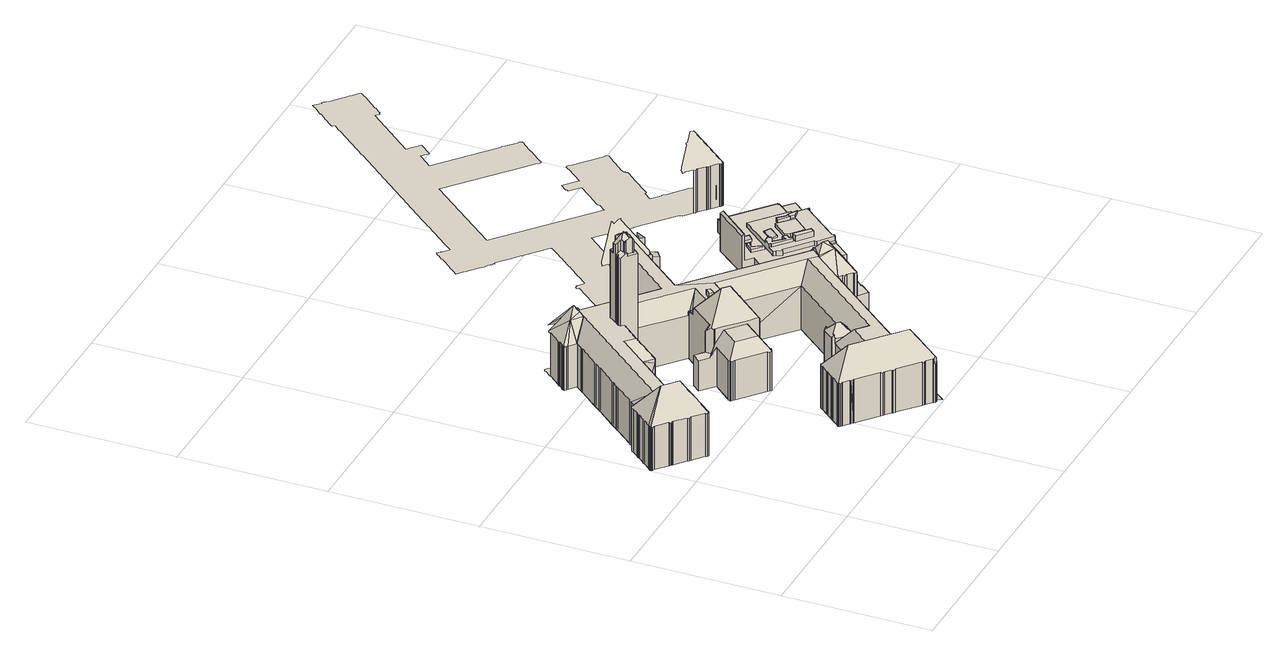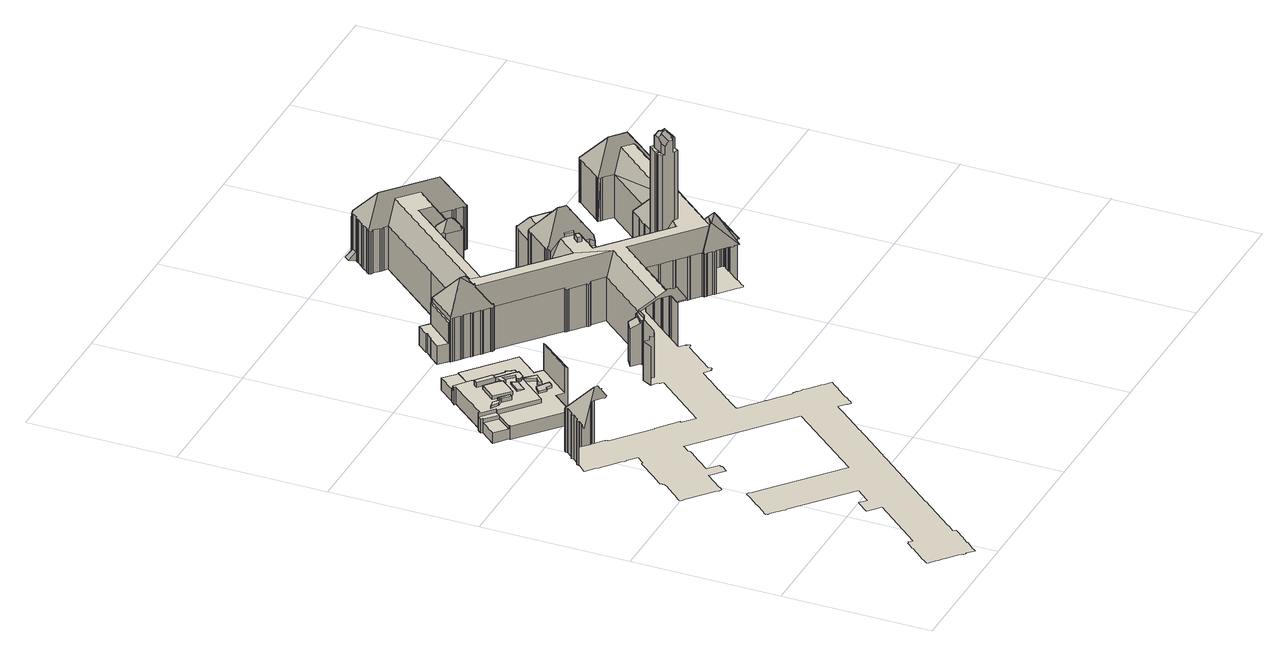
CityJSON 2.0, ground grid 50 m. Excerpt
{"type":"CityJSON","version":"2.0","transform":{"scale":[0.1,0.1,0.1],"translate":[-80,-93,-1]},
"CityObjects":{
"building1":{"type":"Building","geometry":[{"type":"MultiSurface","lod":"2","boundaries":[[[0,1,2,3]],[[2,4,5,3]],[[4,6,7,5]],[[8,1,0,9]],[[7,6,10,11]],[[12,13,8,9]],[[14,15,10,6,4]],[[16,13,12]],[[10,15,17,11]],[[17,15,14,18]],[[19,16,12,20]],[[18,14,21,22]],[[19,20,23,24]],[[14,4,25]],[[26,24,23,27]],[[22,21,28,29]],[[26,27,30,31]],[[31,30,32,33]],[[29,28,34,35]],[[36,37,38,39,40,41,42,25,4,2,1,8,13,16,19,24,26,31,33,43,44,45]],[[43,33,32,46]],[[34,47,48,35]],[[47,49,50,48]],[[43,46,44]],[[45,44,46,51]],[[50,49,52,53]],[[45,51,54,36]],[[47,34,28,21,14,25,55,56,57,58,59,60,61,52,49]],[[62,37,36,54]],[[61,63,53,52]],[[60,64,63,61]],[[65,38,37,62]],[[64,60,59,66]],[[39,38,65]],[[67,40,39,65]],[[66,59,58,68]],[[69,70,40,67]],[[71,72,73,74]],[[75,70,69]],[[40,70,76,77,78,41]],[[79,76,70,75]],[[58,57,80,68]],[[78,77,76,79]],[[81,78,79,82]],[[80,57,56,83]],[[56,84,85,83]],[[86,84,56]],[[86,56,55,87,84]],[[88,81,82,89]],[[87,90,91,85,84]],[[92,90,87]],[[88,89,93,94]],[[94,93,95,96]],[[97,92,71]],[[97,98,90,92]],[[98,97,99,100]],[[99,101,102,100]],[[103,104,105,106,107,108,73,72,71,92,87,55,25,42,109]],[[96,95,110,111]],[[112,113,114,109,42,41,78,81,88,94,96,111,115,116]],[[101,117,118,102]],[[105,119,120,106]],[[115,111,110,121]],[[116,115,121,122]],[[119,105,104,123]],[[123,104,103,124]],[[116,122,125,112]],[[124,103,126]],[[103,109,126]],[[113,112,125]],[[114,113,125,127]],[[126,109,114,127]],[[128,129,118,117]],[[129,128,130,131]],[[131,130,132,133]],[[134,108,107]],[[132,135,136,133]],[[135,137,138,136]],[[106,120,139,140,107]],[[141,142,138,137]],[[143,144,145,146,147,148,149,150,151,141,137,135,132,130,128,117,101,99,97,71,74,152,153,154]],[[134,107,140]],[[155,156,157]],[[158,155,157,159]],[[151,160,142,141]],[[156,161,162,157]],[[161,163,164,162]],[[165,166,161,156]],[[163,167,168,164]],[[169,170,158,159]],[[151,150,171,160]],[[170,169,172,173]],[[174,173,172]],[[168,167,175,176]],[[177,174,172,178]],[[171,150,149,179]],[[176,175,180,181]],[[182,183,184,185]],[[184,183,177,178]],[[182,185,186]],[[187,182,186]],[[179,149,148,188]],[[189,190,187,186]],[[147,191,188,148]],[[181,180,192,193]],[[193,192,194,195]],[[194,196,197,195]],[[198,199,200,196,194,192,180,175,167,163,161,166,201,202,203,204,205,206,207]],[[200,208,197,196]],[[209,210,190,189]],[[139,211,140]],[[208,200,199,212]],[[212,199,198,213]],[[214,211,139]],[[215,140,211]],[[147,146,216,191]],[[198,207,217,213]],[[140,215,218,219,134]],[[220,211,214,221]],[[218,215,211,222]],[[220,223,222,211]],[[223,224,218,222]],[[225,210,209,226]],[[227,225,226,228]],[[229,227,228,230]],[[156,155,158,170,173,174,177,183,182,187,190,210,225,227,229,231,232,233,234,235,236,237,238,239,240,241,242,243,244,245,201,166,165]],[[206,246,217,207]],[[247,231,229,230]],[[224,223,220,221,248,249,250]],[[251,232,231,247]],[[205,252,246,206]],[[204,253,252,205]],[[233,232,251,254]],[[203,255,256,257,253,204]],[[258,234,233,254]],[[255,259,260]],[[260,259,255,203,202]],[[256,255,260,261]],[[235,234,258,262]],[[261,260,263,264]],[[145,265,216,146]],[[264,263,266,267]],[[266,268,267]],[[267,268,269,270]],[[144,271,265,145]],[[272,273,274,275]],[[276,277,278]],[[279,278,277]],[[272,275,280,281]],[[282,283,284]],[[279,280,278]],[[282,285,283]],[[281,280,279]],[[285,286,283]],[[287,277,276,288]],[[286,289,290,291]],[[269,292,293,270]],[[289,286,285]],[[294,295,282,284]],[[296,290,289,297]],[[293,292,298,299]],[[274,273,300,301]],[[291,290,302,303]],[[295,304,297,289,285,282]],[[305,304,295,294]],[[306,287,288,307]],[[308,309,250,249]],[[310,306,307]],[[311,312,303,302]],[[313,314,301,300]],[[298,315,316,299]],[[317,318,312,311]],[[143,319,271,144]],[[316,315,320,321]],[[317,322,323,318]],[[321,320,324,325]],[[326,319,143,154,327,304,305]],[[328,236,235,262]],[[329,309,308,330]],[[324,331,332,325]],[[224,250,309,329,333,334,335,336,337,338,219,218]],[[297,304,339]],[[323,322,340,341]],[[340,342,343,341]],[[304,327,339]],[[342,344,345,343]],[[331,346,347,332]],[[344,348,345]],[[333,329,330,349]],[[350,348,344,342,340,322,317,311,302,290,296,297,339,351,352,353,354]],[[355,356,310,307]],[[272,281,357,358,359,360,361,362,313,300,273]],[[363,364,365,366]],[[277,287,306,310,356,367,368,369,370,371,372,373,357,281,279]],[[237,236,328]],[[154,153,327]],[[362,374,314,313]],[[375,238,237,328]],[[366,365,376,377]],[[239,238,375,378]],[[377,376,379,380]],[[240,239,378]],[[379,381,382,380]],[[334,333,349,383]],[[381,384,385,382]],[[381,379,376,365,364,386,387,388,389,390,391,392,393,394,384]],[[336,395,396,387,386,364,363,338,337]],[[350,397,345,348]],[[153,339,327]],[[387,396,398,388]],[[385,384,394,399]],[[388,400,401,389]],[[402,241,240,378]],[[401,403,390,389]],[[390,403,404,391]],[[394,405,406,407,399]],[[408,409,410,411]],[[412,400,388,398,413]],[[405,394,393,414]],[[392,391,404,415,414,393]],[[416,409,408,417,374,362,361]],[[242,241,402,418]],[[419,243,242,418,420,421,422]],[[400,412,423,424,425,426,415,404,403,401]],[[367,356,355]],[[427,428,422,421]],[[368,367,355,429]],[[346,430,347]],[[431,432,433,406,405,414,415,426]],[[434,428,427,435]],[[436,419,422,428,434,437,438,439,440]],[[434,435,441,437]],[[243,419,436,442,443,444,244]],[[438,437,441,445]],[[446,369,368,429]],[[412,413,447,448,449,450,423]],[[436,440,451,442]],[[335,334,383,452]],[[438,445,453,439]],[[451,440,439,453]],[[406,433,454,455,456,457,407]],[[458,459,460,410,409,416]],[[361,360,458,416]],[[461,339,153]],[[371,370,369,446,462,463]],[[396,395,464,465,466,448,447,413,398]],[[433,432,467,454]],[[423,450,468,424]],[[371,463,372]],[[351,339,469]],[[470,471,463,462]],[[472,444,443,473]],[[449,448,466,474]],[[475,476,477,478,479,480,481,482,483,484,485,486,487,488,346,331,324,320,315,298,292,269,268,266,263,260,202,201,245,489,490]],[[425,491,492,431,426]],[[493,494,471,470]],[[339,461,469]],[[495,496,472,473,497,498]],[[468,499,425,424]],[[491,425,499,500,492]],[[501,502,503,346,488]],[[152,153,461,153]],[[494,493,504,505]],[[467,432,506,507]],[[474,508,509,510,500,499,468,450,449]],[[511,512,505,504]],[[359,513,514,360]],[[360,514,515,516,460,459,458]],[[517,518,519,520,455,454,467,507]],[[521,522,496,495]],[[410,460,516,523,524,525,411]],[[507,506,526,517]],[[431,492,500,527,528,529,530,531,526,506,432]],[[455,520,532,456]],[[503,430,346]],[[509,527,500,510]],[[533,534,521,495,498,535]],[[526,531,518,517]],[[536,358,357,373]],[[461,153,537]],[[469,461,538]],[[539,540,541,542,543,544,508,474,466,465]],[[518,531,530,519]],[[534,545,522,521]],[[545,534,533,546,547,548,549]],[[535,546,533]],[[550,551,552,553,554,555,464,395,336,335,452,556,557,558,559,560]],[[561,549,548]],[[539,465,464,555]],[[562,469,538]],[[528,527,509,508,544,543,563]],[[564,561,548,565]],[[540,539,555,554]],[[538,461,537]],[[566,567,568,569,532,520,519,530,529,528,563,570,571,572]],[[553,541,540,554]],[[573,564,565,574]],[[575,576,573,574]],[[577,578,579,580,581,582,583,537,153,152,74,73,108,134,219,338,363,366,377,380,382,385,399,407,457,456,532,569,568,584,585,586,587,588,589,590],[591,592,593,594]],[[563,543,542,570]],[[595,571,570,542,541,553,552]],[[596,597,598,599]],[[597,600,598]],[[538,537,601]],[[602,603,600,604]],[[604,600,597]],[[605,606,607,596,599,608,609]],[[552,551,610,595]],[[430,503,611,605,609]],[[567,566,612,613,614,568]],[[595,610,572,571]],[[615,607,606]],[[616,617,618,619,620,621,489,245,244,444,472,496,522,545,549,561,564,573,576,622,623,624]],[[568,614,625,585,584]],[[566,572,612]],[[494,505,512,626,627,628,629,630,631,536,373,372,463,471]],[[626,512,511,632]],[[633,622,576,575]],[[625,614,613,612,634]],[[523,516,515,635,636]],[[611,503,502,637,638,639,640]],[[637,502,501,641,642]],[[643,644,635,515,514,513,645,646]],[[623,622,633,647]],[[640,639,648,649,650,615,606,605,611]],[[623,647,651,624]],[[596,607,615,650,652,653,654,655,656,602,604,597]],[[656,657,603,602]],[[658,616,624,651]],[[513,359,358,536,631,659,660,661,643,646,645]],[[662,663,486,485,664,665]],[[617,616,658]],[[485,484,664]],[[666,667,601,537]],[[642,638,637]],[[664,484,483,668]],[[669,648,639,638]],[[483,482,670,668]],[[618,617,658,671]],[[482,481,672,670]],[[673,648,669]],[[674,627,626,632]],[[675,676,677,678,679,680,681,682,562,538,601,667,683,684,685,686,687,688,689,690,691]],[[655,692,657,656]],[[481,480,693,672]],[[627,674,694,628]],[[695,677,676,696]],[[654,697,692,655]],[[698,653,652]],[[675,699,696,676]],[[618,671,700,619]],[[628,694,701,629]],[[691,702,699,675]],[[620,619,700,703]],[[693,480,479,704]],[[629,701,705,630]],[[704,479,478,706]],[[652,650,649,707,708,698]],[[630,705,659,631]],[[709,710,711,586,585,625,634,612,572,610,551,550,712]],[[702,691,690,713]],[[649,648,673,714,707]],[[715,621,620,703]],[[489,716,717,490]],[[716,489,621,715]],[[706,478,477,718]],[[719,661,660,720]],[[490,717,721,475]],[[477,476,722,718]],[[722,476,475,721]],[[723,719,720,724]],[[713,690,689,725]],[[654,653,698,708,726,727,728,729,730,697]],[[731,732,733,734,683,667,666]],[[735,684,683,734]],[[731,736,737,732]],[[738,685,684,735]],[[685,738,686]],[[689,688,739,725]],[[740,723,724,741]],[[686,738,742]],[[688,687,743,739]],[[687,686,743]],[[743,686,742]],[[744,740,741,745]],[[746,747,737,736]],[[748,726,708,707,714]],[[523,636,749,750,751,752,753,754,755,756,757,524]],[[758,712,550,560,759,754,753]],[[760,761,747,746]],[[762,763,764,765,750,749]],[[760,766,767,761]],[[767,766,768,769]],[[770,764,763]],[[771,772,588,587]],[[773,589,774]],[[775,776,769,768]],[[751,750,765,777]],[[740,744,778,779,780,781,782,644,643,661,719,723]],[[764,770,771,587,586,777,765]],[[783,773,774,784]],[[785,641,501,488,487,786]],[[751,777,787,752]],[[778,744,745,788]],[[789,790,791,792,793,794,795,796,797,775,768,766,760,746,736,731,666,537,583,798]],[[773,783,590,589]],[[797,799,776,775]],[[758,800,709,712]],[[752,787,801,802,800,758,753]],[[797,796,803,799]],[[801,787,777]],[[804,805,806,807,808,577,590,784,774,589,588,772,771,770,763,762,749,636,635,644,782,809,810]],[[800,802,811,710,709]],[[795,803,796]],[[784,590,783]],[[811,802,801]],[[710,811,711]],[[591,812,813,592]],[[726,748,714,673,669,638,642,641,785,814,727]],[[795,794,815,803]],[[586,711,811,801,777]],[[592,813,816,593]],[[808,807,578,577]],[[813,812,817,816]],[[817,812,591,594]],[[794,793,815]],[[817,594,593,816]],[[793,792,818,815]],[[792,791,818]],[[819,820,663,662]],[[779,778,788,821]],[[791,790,822,818]],[[807,806,823]],[[824,780,779,821]],[[781,809,782]],[[781,780,824,825]],[[810,809,781,825,826]],[[790,789,822]],[[804,810,826,827]],[[798,828,829,822,789]],[[579,578,807,823,830,831]],[[823,806,805,830]],[[829,828,832]],[[828,833,832]],[[833,834,835,832]],[[836,831,830,805,804,827,837]],[[838,839,835,834]],[[727,814,840,728]],[[841,842,839,838]],[[841,843,844,842]],[[844,843,845,846]],[[663,820,847,848,849,786,487,486]],[[831,836,814]],[[845,850,851,846]],[[582,852,853,854,855,856,857,858,859,850,845,843,841,838,834,833,828,798,583]],[[860,861,862,863]],[[859,864,851,850]],[[858,865,864,859]],[[862,866,867,863]],[[858,857,868,865]],[[867,866,869,870]],[[870,869,871,872]],[[872,871,873,874]],[[579,831,814,785]],[[874,873,875,876]],[[875,877,876]],[[856,878,868,857]],[[814,836,840]],[[876,877,879,880]],[[878,856,855,881]],[[879,882,883,880]],[[881,855,854,884]],[[883,882,885,886]],[[886,885,887,888]],[[889,890,891,892]],[[887,889,892,888]],[[885,882,879,877,875,873,871,869,866,862,861,893,580,894,895,896,897,898,890,889,887]],[[854,853,884]],[[581,580,893,899]],[[900,847,820,819]],[[579,785,786,901,902,894,580]],[[852,903,904,905,884,853]],[[893,861,860,906,907,908,899]],[[909,847,900,910]],[[911,909,910,912]],[[913,911,912,914]],[[786,849,901]],[[848,915,849]],[[915,848,902]],[[901,849,915,902]],[[916,917,913,914]],[[917,916,918,919]],[[920,848,847]],[[921,919,918,922]],[[898,923,924,891,890]],[[909,911,913,917,919,921,925,926,927,928,929,930,931,920,847]],[[848,920,902]],[[925,921,922,932]],[[925,932,933,926]],[[934,935,936,937,938,939,940,941,942,943,944,945,946,903,852,582,581,899,908,947,948,949]],[[950,927,926,933]],[[951,928,927,950]],[[928,951,952,929]],[[930,929,952,953,954,955]],[[931,930,955,956]],[[957,954,953,958]],[[920,959,902]],[[902,959,960]],[[960,894,902]],[[957,958,961,962]],[[963,964,965,966,962,961,967]],[[960,968,894]],[[969,970,971,947,908,907,972]],[[894,968,973,895]],[[920,974,959]],[[974,960,959]],[[970,969,975,976,977]],[[978,970,977,979]],[[973,980,896,895]],[[898,897,981,923]],[[980,981,897,896]],[[923,982,983,924]],[[947,971,984,985,986,948]],[[987,988,983,982]],[[989,976,975,990]],[[988,987,991]],[[988,991,992]],[[992,991,993,994]],[[994,993,995,996]],[[996,995,997,998]],[[999,974,920,931]],[[998,997,1000,1001]],[[1002,979,977,976,989,1003]],[[1004,978,979,1002]],[[1005,1006,1007,985,984,971,970,978,1004,1008]],[[1000,1009,1010,1001]],[[1011,964,963,1012]],[[956,955,954,957,962,966,1013,1014,1015,1016]],[[1017,1018,1010,1009]],[[1017,1019,1020,1018]],[[1003,989,990,1021]],[[1022,986,985,1007]],[[1023,1024,1020,1019]],[[1008,1025,1026,1005]],[[1009,1000,997,995,993,991,987,982,923,981,980,973,968,960,974,999,1027,1028,1029,1030,1031,1032,1033,1034,1035,1036,1037,1038,1023,1019,1017]],[[966,965,1039,1013]],[[1006,1005,1026,1040]],[[1008,1004,1002,1003,1021,1041,1025]],[[1038,1042,1024,1023]],[[1043,1011,1012,1044]],[[1045,1043,1044,1046]],[[1045,1046,1047,1048]],[[1049,1050,1051,1052,1053,1054,1055,1056,1057,1058,1059,1060,1061,1062,1063,1064,1065,1066,1067,1068,1069,1070,1071,1072,1073,1074,1075,1076,1077,1078,1079,1080,1081,1082,1083,1084,1085,1086,1087,1088,1089,1090,1091,1092,1093,1094,1095,1096,1097,1098,1099,1100,1101,1102,1103,1104,1105,1106,1107,1108,1109,1110,1111,1112,1113,1114,1115,1116,1117,1118,1119,1120,1121,1122,1123,1124,1125,1126,1127,1128,1129,1130,1131,1132,1133,1132,1134,1135,1136,1137,1138,1139,1140,1141,1142,1143,1144,1145,1146,1147,1148,1149,1150,1151,1152,1153,1154,1155,1156,1157,1158,1159,1160,1161,1162,1163,1164,1165,1166,1167,1168,1169,1170,1171,1172,1173,1174,1175,1176,1177,1178,1179,1180,1181,1182,1183,1184,1185,1186,1187,1188,1189,1190,1191,1192,1193,1194,1195,1196,1197,1198,1199,1200,1201,1202,1203,1204,1205,1206,1207,1208,1209,1210,1211,1212,1213,1214,1215,1216,1217,1218,1219,1220,1221,1222,1223,1224,1225,1226,1227,1228,1229,1230,1231,1232,1233,1234,1235,1236,1237,1238,1239,1240,1241,1242,1243,1244,1245,1246,1247,1248,1249,1250,1251,1252,1253,1254,1255,1256,1257,1258,1259,1260,1261,1262,1263,1264,1265,1266,1267,1268,1040,1026,1025,1041,1021,990,975,969,972,907,906,860,863,867,870,872,874,876,880,883,886,888,892,891,924,983,988,992,994,996,998,1001,1010,1018,1020,1024,1042,1269,1270,1271,1272,1273,1274,1275,1276,1277,1278,1279,1280,1281,1282,1283,1284,1285,1286,1287,1288,1047,1046,1044,1012,963,967,961,958,953,952,951,950,933,932,922,918,916,914,912,910,900,819,662,665,664,668,670,672,693,704,706,718,722,721,717,716,715,703,700,671,658,651,647,633,575,574,565,548,547,546,535,498,497,473,443,442,451,453,445,441,435,427,421,420,418,402,378,375,328,262,258,254,251,247,230,228,226,209,189,186,185,184,178,172,169,159,157,162,164,168,176,181,193,195,197,208,212,213,217,246,252,253,257,256,261,264,267,270,293,299,316,321,325,332,347,430,609,608,599,598,600,603,657,692,697,730,729,728,840,836,837,827,826,825,824,821,788,745,741,724,720,660,659,705,701,694,674,632,511,504,493,470,462,446,429,355,307,288,276,278,280,275,274,301,314,374,417,408,411,525,524,757,756,755,754,759,560,559,558,557,556,452,383,349,330,308,249,248,221,214,139,120,119,123,124,126,127,125,122,121,110,95,93,89,82,79,75,69,67,65,62,54,51,46,32,30,27,23,20,12,9,0,3,5,7,11,17,18,22,29,35,48,50,53,63,64,66,68,80,83,85,91,90,98,100,102,118,129,131,133,136,138,142,160,171,179,188,191,216,265,271,319,326,305,294,284,283,286,291,303,312,318,323,341,343,345,397,1289,1290,1291,1292,1293,1294,1295,1296,1297,1298,1299,1300,1301,1302,1303,1304,695,696,699,702,713,725,739,743,742,738,735,734,733,732,737,747,761,767,769,776,799,803,815,818,822,829,832,835,839,842,844,846,851,864,865,868,878,881,884,905,904,1305,1306,1307,1308,1309,1310,1311,1312,1313,1314,1315,1316,1317,1318,1319,1320,1321,1322,1323,1324,1325,1326,1327,1328,1329,1330,1331,1332,1333,1334,1335,1336,1337,1338,1339,1340,1341,1342,1343,1344,1345,1346,1347,1348,1349,1350,1351,1352,1353,1354,1355,1356,1357,1358,1359,1360,1361,1362,1363,1364,1365,1366,1367,1368,1369,1370,1371,1372,1373,1374,1375,1376,1377,1378,1379,1380,1381,1382,1383,1384,1385,1386,1387,1388,1389,1390,1391,1392,1393,1394,1395,1396,1397,1398,1399,1400,1401,1402,1403,1404,1405,1406,1407,1408,1409,1410,1411,1412,1413,1414,1415,1416,1417,1418,1419,1420,1421,1422,1423,1424,1425,1426,1427,1428,1429,1430,1431,1432,1433,1434,1435,1436,1437,1438,1439,1440,1441,1442,1443,1444,1445,1446,1447,1448,1449,1450,1451,1452,1453,1454,1455,1456,1457,1458,1459,1460]],[[931,956,1016,1280,1279,1027,999]],[[1037,1269,1042,1038]],[[1036,1270,1269,1037]],[[1035,1271,1270,1036]],[[1461,1462,1463,1039,965,964,1011,1043,1045,1048,1464,1465]],[[1466,1022,1007,1006,1040,1268,1267]],[[1048,1047,1288,1464]],[[1035,1034,1272,1271]],[[1272,1034,1033,1273]],[[1464,1288,1287,1465]],[[1286,1461,1465,1287]],[[1033,1032,1274,1273]],[[1462,1461,1286,1285]],[[1032,1031,1275,1274]],[[1030,1276,1275,1031]],[[1029,1277,1276,1030]],[[1277,1029,1028,1278]],[[1014,1282,1281,1015]],[[1027,1279,1278,1028]],[[1016,1015,1281,1280]],[[1284,1463,1462,1285]],[[1014,1013,1039,1463,1284,1283,1282]],[[1467,1265,1264,1263,1468,1469,1470,1471]],[[1262,1472,1468,1263]],[[1473,1243,1242,1474]],[[1474,1242,1241,1475]],[[1475,1241,1240,1476]],[[1476,1240,1239,1477]],[[1478,1477,1239,1238]],[[1479,1480,1481,1482,1483,1484,1485,1486,1487,1488,1489,1490,1491,1492,1493,1494,1495,1473,1474,1475,1476,1477,1478,1496,1497,1498,1499,1500,1501]],[[1478,1238,1237,1496]],[[1496,1237,1236,1497]],[[1497,1236,1235,1498]],[[1498,1235,1499]],[[1499,1235,1234,1500]],[[1501,1500,1234,1233]],[[1501,1233,1232,1479]],[[1231,1480,1479,1232]],[[1480,1231,1230,1481]],[[1481,1502,1482]],[[1503,1502,1481,1230,1229]],[[1503,1229,1228,1504]],[[1227,1505,1504,1228]],[[1226,1506,1505,1227]],[[1225,1507,1506,1226]],[[1508,1507,1225]],[[1509,1508,1225,1224]],[[1509,1224,1223,1510]],[[1222,1511,1510,1223]],[[1512,1513,1514,1515,1516,1517,1518,1519,1520,1483,1482,1502,1503,1504,1505,1506,1507,1508,1509,1510,1511,1521]],[[1511,1222,1521]],[[1521,1222,1221,1512]],[[1220,1513,1512,1221]]]}]},
"building2":{"type":"Building","geometry":[{"type":"MultiSurface","lod":"2","boundaries":[[[1522,1523,1524,1525]],[[1526,1527,1528,1529]],[[1530,1531,1532,1533]],[[1534,1535,1525,1524]],[[1536,1537,1538,1539]],[[1540,1541,1542,1543]],[[1544,1545,1546,1547,1548,1530,1533]],[[1549,1550,1551,1552]],[[1553,1554,1555,1556]],[[1557,1558,1559,1560]],[[1525,1535,1561,1562,1522]],[[1563,1564,1565,1566,1567,1568,1569,1570,1571,1572,1573,1551,1550,1574,1575,1576,1577,1578,1579,1529,1528,1580,1537,1536,1581,1582,1583,1584,1547,1546,1585,1586,1587],[1588,1589,1590,1591,1592,1593,1594,1595,1596,1597],[1598,1599,1600,1601],[1602,1557,1560,1603],[1604,1605,1534,1524,1523]],[[1564,1606,1607,1565]],[[1608,1609,1610,1611]],[[1612,1613,1568,1567]],[[1614,1601,1600,1615]],[[1616,1617,1618,1619]],[[1620,1621,1622,1607,1606,1623,1624]],[[1625,1576,1575,1626]],[[1627,1628,1629,1630]],[[1631,1632,1633,1634]],[[1620,1624,1635,1636]],[[1637,1638,1639,1640,1592,1591,1590]],[[1641,1642,1643,1644]],[[1645,1646,1647,1554,1553,1541,1540]],[[1585,1546,1545,1648]],[[1649,1599,1598,1650]],[[1651,1652,1627,1630]],[[1615,1649,1650,1614]],[[1599,1649,1615,1600]],[[1614,1650,1598,1601]],[[1581,1536,1539,1653]],[[1602,1654,1558,1557]],[[1609,1655,1656,1532,1531,1657,1610]],[[1658,1552,1551,1573]],[[1659,1572,1571,1660]],[[1661,1662,1663,1664,1640,1639]],[[1665,1666,1667,1668]],[[1669,1579,1578,1670]],[[1616,1633,1632,1628,1627,1652,1617]],[[1671,1672,1673,1674]],[[1582,1675,1676,1583]],[[1632,1631,1629,1628]],[[1562,1604,1523,1522]],[[1583,1676,1677,1584]],[[1589,1678,1637,1590]],[[1679,1680,1672,1671,1681,1682,1683]],[[1684,1607,1622,1542]],[[1561,1605,1604,1562]],[[1685,1686,1687,1688]],[[1689,1678,1589,1588]],[[1690,1580,1528,1527,1612,1567,1566,1691,1692,1693]],[[1686,1556,1555,1687]],[[1661,1639,1638,1694,1695,1597,1596]],[[1696,1697,1665,1668]],[[1617,1652,1651,1618]],[[1577,1698,1670,1578]],[[1565,1607,1684,1691,1566]],[[1654,1699,1559,1558]],[[1564,1563,1623,1606]],[[1700,1701,1642,1641]],[[1526,1529,1579,1669]],[[1702,1703,1680,1679]],[[1680,1703,1673,1672]],[[1697,1696,1644,1643]],[[1704,1705,1701,1700]],[[1666,1665,1697,1643,1642,1701,1705]],[[1543,1542,1622,1621,1706]],[[1667,1666,1705,1704]],[[1621,1620,1636,1707,1646,1645,1706]],[[1691,1684,1542,1541,1553,1556,1686,1685,1702,1679,1683,1708,1709,1710,1711,1712,1657,1531,1530,1548,1677,1676,1675,1653,1539,1538,1690,1693,1692],[1644,1696,1668,1667,1704,1700,1641],[1631,1634,1619,1618,1651,1630,1629]],[[1587,1586,1713,1714]],[[1623,1563,1587,1714,1715,1635,1624]],[[1605,1561,1535,1534]],[[1625,1626,1716,1549,1552,1658,1659,1660,1717,1718,1613,1612,1527,1526,1669,1670,1698]],[[1554,1647,1646,1707,1636,1635,1715,1714,1713,1648,1545,1544,1533,1532,1656,1655,1719,1720,1721,1722,1682,1681,1671,1674,1723,1688,1687,1555]],[[1625,1698,1577,1576]],[[1716,1626,1575,1574]],[[1550,1549,1716,1574]],[[1658,1573,1572,1659]],[[1559,1699,1603,1560]],[[1654,1602,1603,1699]],[[1537,1580,1690,1538]],[[1675,1582,1581,1653]],[[1570,1717,1660,1571]],[[1718,1717,1570,1569]],[[1718,1569,1568,1613]],[[1633,1616,1619,1634]],[[1708,1683,1682,1722]],[[1708,1722,1721,1709]],[[1586,1585,1648,1713]],[[1663,1662,1595,1594]],[[1595,1662,1661,1596]],[[1597,1695,1689,1588]],[[1664,1663,1594,1593]],[[1664,1593,1592,1640]],[[1694,1638,1637,1678,1689,1695]],[[1548,1547,1584,1677]],[[1609,1608,1711,1710,1720,1719,1655]],[[1657,1712,1611,1610]],[[1720,1710,1709,1721]],[[1712,1711,1608,1611]],[[1685,1688,1723,1674,1673,1703,1702]],[[1706,1645,1540,1543]]]}]}
},
"vertices":[
[6,652,10],[6,652,163],[7,652,164],[7,652,10],[6,653,164],[6,653,10],[6,654,164],[6,654,10],[10,647,161],[10,647,10],[9,659,162],[9,659,10],[15,645,10],[15,645,163],[14,662,164],[13,662,164],[15,645,164],[13,662,10],[14,662,10],[53,613,164],[53,613,10],[32,684,164],[32,684,10],[53,612,10],[53,612,163],[99,661,257],[56,608,161],[56,608,10],[34,689,162],[34,689,10],[61,605,10],[61,605,163],[62,605,10],[62,605,164],[39,692,164],[39,692,10],[108,565,163],[108,566,164],[146,533,164],[146,533,163],[149,529,161],[155,528,166],[148,619,257],[100,573,164],[100,573,163],[103,568,161],[100,573,10],[58,714,164],[58,714,10],[57,714,164],[57,714,10],[103,568,10],[60,719,162],[60,719,10],[108,565,10],[91,752,166],[91,752,165],[90,753,164],[86,750,162],[83,744,164],[65,722,164],[64,723,164],[108,566,10],[64,723,10],[65,722,10],[146,533,10],[83,744,10],[149,529,10],[86,750,10],[154,526,10],[154,526,163],[104,690,220],[106,686,223],[107,683,225],[106,686,225],[155,526,10],[155,526,164],[156,527,166],[156,527,165],[156,527,10],[90,753,10],[157,526,162],[157,526,10],[91,752,10],[91,753,165],[91,753,10],[92,753,166],[92,753,164],[161,529,161],[161,529,10],[100,746,10],[92,753,10],[100,746,164],[163,533,10],[163,533,162],[163,534,10],[163,534,163],[117,766,164],[117,766,10],[119,771,163],[119,771,10],[124,774,164],[124,774,10],[237,632,162],[232,635,164],[232,634,164],[201,661,164],[201,661,163],[139,656,225],[241,627,164],[234,617,10],[234,617,164],[241,625,163],[241,625,164],[241,626,164],[234,616,163],[238,620,161],[177,836,164],[177,836,10],[232,634,10],[201,661,10],[234,616,10],[238,620,10],[232,635,10],[237,632,10],[241,625,10],[241,627,10],[241,626,10],[179,840,163],[179,840,10],[183,844,164],[183,844,10],[196,859,165],[196,859,10],[336,887,225],[199,864,163],[199,864,10],[203,867,165],[203,867,10],[341,825,10],[341,825,164],[256,929,165],[256,929,10],[359,1050,165],[342,1030,165],[338,1026,163],[335,1022,165],[282,960,164],[278,957,163],[276,952,165],[263,937,165],[258,933,163],[420,1055,225],[420,1056,225],[359,1051,164],[467,231,163],[467,231,164],[467,231,10],[468,228,162],[468,228,10],[258,933,10],[468,232,165],[468,232,10],[467,233,162],[467,233,10],[468,232,166],[469,232,166],[469,238,161],[469,238,10],[473,224,10],[473,224,162],[263,937,10],[475,223,10],[475,223,163],[475,223,164],[474,241,163],[474,241,10],[495,207,164],[495,207,10],[276,952,10],[490,260,163],[490,260,10],[496,205,163],[495,206,163],[495,206,10],[496,205,10],[503,199,10],[503,199,163],[278,957,10],[504,199,10],[504,199,164],[282,960,10],[493,265,161],[493,265,10],[497,269,163],[497,269,10],[497,268,163],[497,268,10],[517,294,161],[514,289,163],[514,288,163],[553,238,250],[546,323,166],[544,324,163],[540,321,161],[537,316,163],[538,316,163],[521,297,163],[514,288,10],[574,140,10],[574,140,164],[371,799,150],[514,289,10],[517,294,10],[371,799,10],[371,799,164],[335,1022,10],[521,297,10],[372,800,166],[368,859,225],[373,798,150],[373,798,10],[372,800,150],[374,799,150],[374,799,164],[573,139,163],[573,139,10],[577,135,161],[577,135,10],[582,132,163],[582,132,10],[582,133,164],[602,116,164],[605,111,161],[610,108,163],[611,108,164],[680,49,164],[680,49,163],[683,44,161],[689,42,163],[689,42,164],[709,25,164],[708,25,163],[709,24,163],[718,22,169],[711,103,250],[538,316,10],[582,133,10],[374,799,10],[403,834,10],[403,834,164],[602,116,10],[537,316,10],[540,321,10],[605,111,10],[545,325,165],[545,325,10],[544,324,10],[610,108,10],[544,324,166],[545,324,165],[545,324,10],[611,108,10],[546,325,164],[546,325,10],[338,1026,10],[547,325,164],[547,325,10],[547,325,163],[552,322,161],[552,322,10],[342,1030,10],[470,593,151],[471,594,150],[471,594,10],[470,593,10],[471,591,10],[471,591,150],[471,592,10],[471,592,151],[472,593,10],[472,593,152],[325,1078,163],[326,1079,10],[325,1078,10],[326,1079,163],[326,1080,10],[475,586,148],[475,586,10],[326,1080,165],[325,1081,164],[325,1081,10],[556,318,163],[556,318,10],[329,1074,10],[329,1074,161],[326,1080,166],[327,1080,166],[555,317,163],[555,317,10],[474,600,148],[474,600,10],[328,1086,162],[328,1086,10],[334,1071,163],[334,1071,10],[481,583,150],[481,583,10],[404,833,10],[404,833,163],[481,583,151],[332,1089,164],[332,1089,10],[479,604,150],[479,604,10],[575,300,163],[575,300,10],[333,1089,165],[333,1089,10],[359,1050,10],[576,301,163],[576,301,10],[344,1102,165],[344,1102,10],[581,298,161],[581,298,10],[359,1051,10],[359,1051,163],[680,49,10],[428,861,163],[428,861,10],[584,293,163],[584,293,10],[427,862,164],[455,895,165],[459,892,158],[459,893,158],[431,916,211],[423,923,225],[384,1085,223],[343,1102,164],[343,1102,10],[346,1107,162],[346,1107,10],[351,1111,164],[351,1111,10],[615,266,163],[616,266,10],[351,1111,165],[427,862,10],[384,1149,165],[391,1158,165],[391,1158,164],[386,1155,162],[384,1150,164],[566,511,10],[566,511,151],[514,596,194],[564,655,194],[541,674,152],[537,675,147],[514,677,120],[530,663,150],[414,930,225],[414,930,466],[414,937,467],[414,937,225],[566,511,150],[570,505,148],[576,502,150],[576,502,151],[579,505,157],[577,508,157],[574,545,194],[530,663,10],[683,44,10],[417,941,469],[417,941,225],[689,42,10],[421,941,473],[421,941,225],[421,946,473],[421,946,225],[455,895,10],[421,947,473],[421,947,225],[423,923,473],[431,916,479],[431,924,480],[431,926,480],[433,927,481],[431,927,480],[432,935,481],[432,940,482],[427,944,477],[459,893,467],[431,916,467],[384,1149,10],[431,924,467],[427,944,225],[431,924,514],[431,926,515],[709,25,10],[433,927,516],[431,927,516],[427,944,510],[426,952,503],[426,952,225],[484,703,10],[484,703,118],[507,730,118],[507,730,10],[437,924,517],[437,924,467],[432,940,517],[432,935,520],[514,677,118],[514,677,10],[708,25,10],[709,24,147],[709,24,10],[712,20,10],[712,20,146],[450,917,521],[455,932,531],[453,939,533],[449,939,532],[717,17,10],[717,17,147],[570,505,10],[673,333,10],[449,940,531],[451,947,527],[435,964,502],[717,18,148],[717,18,10],[718,22,151],[718,17,148],[719,17,148],[721,19,150],[719,20,150],[718,17,10],[718,22,10],[724,21,10],[724,21,162],[719,17,10],[576,502,10],[450,917,467],[459,912,467],[459,912,516],[450,917,525],[719,20,10],[459,892,10],[721,19,10],[435,964,466],[448,980,467],[448,980,225],[435,964,225],[537,675,118],[537,682,118],[538,704,118],[419,1068,238],[579,505,10],[579,505,152],[483,920,468],[475,929,468],[460,907,467],[451,947,467],[455,932,533],[418,1087,257],[581,504,10],[581,504,149],[726,26,163],[726,26,10],[460,907,511],[798,111,163],[797,111,163],[797,112,162],[794,116,160],[789,119,162],[788,118,163],[769,135,163],[769,136,162],[766,141,160],[760,143,162],[760,143,163],[748,152,163],[686,147,225],[620,204,225],[796,110,165],[797,110,165],[449,940,532],[453,939,531],[584,506,10],[584,506,148],[726,25,38],[726,25,163],[726,25,10],[736,6,10],[453,939,538],[464,936,530],[680,274,225],[675,330,169],[673,333,164],[587,512,10],[587,512,150],[454,966,516],[454,966,467],[475,929,517],[471,933,523],[468,934,526],[587,513,10],[587,513,150],[541,674,206],[537,675,203],[537,682,211],[538,704,191],[457,963,467],[461,968,468],[464,971,468],[459,975,467],[741,45,40],[741,45,165],[549,694,212],[549,694,10],[538,704,10],[457,963,517],[468,934,529],[475,962,512],[464,970,510],[464,971,510],[461,968,513],[459,975,225],[740,43,39],[741,44,39],[750,23,10],[624,604,194],[446,1086,225],[442,1089,233],[475,929,176],[477,932,176],[477,932,467],[483,941,467],[483,941,502],[477,932,514],[741,44,164],[740,43,10],[741,44,10],[742,45,10],[742,45,164],[495,935,164],[493,932,159],[493,932,467],[489,928,467],[489,928,159],[483,920,159],[459,893,10],[483,920,10],[489,928,10],[493,932,10],[495,935,10],[742,45,163],[420,1173,165],[485,954,496],[747,48,162],[747,48,10],[485,954,187],[475,962,206],[464,970,225],[464,971,225],[485,954,467],[491,949,467],[491,949,176],[750,53,163],[750,53,10],[749,54,10],[749,54,164],[690,703,225],[698,701,225],[756,770,225],[696,874,225],[897,1110,225],[864,1139,225],[662,903,225],[488,992,225],[491,995,225],[707,812,225],[648,743,225],[652,736,225],[660,729,225],[683,709,225],[679,738,225],[670,749,225],[685,766,225],[695,757,225],[493,933,467],[666,340,186],[667,342,185],[667,342,10],[666,340,10],[669,342,10],[446,1086,233],[667,343,184],[667,343,10],[669,342,187],[674,334,183],[672,336,183],[672,336,194],[672,336,10],[674,334,10],[493,933,160],[673,333,181],[489,978,205],[489,981,207],[488,992,218],[677,342,194],[774,82,163],[774,82,164],[790,101,164],[790,100,163],[795,104,162],[797,109,163],[766,73,164],[767,73,163],[771,77,162],[488,992,219],[641,576,150],[641,575,150],[646,579,147],[648,581,148],[653,577,137],[655,578,137],[641,576,10],[766,73,10],[489,981,208],[626,688,300],[619,776,212],[716,296,169],[716,296,170],[716,296,179],[675,330,181],[719,240,225],[715,295,170],[655,578,206],[647,670,300],[564,655,206],[624,604,206],[767,73,10],[719,300,187],[715,335,217],[705,344,217],[771,77,10],[702,372,193],[708,378,193],[704,382,187],[702,379,187],[700,381,184],[700,381,10],[774,82,10],[655,578,10],[656,577,10],[656,577,203],[748,153,10],[748,153,164],[760,143,10],[748,152,10],[509,1091,163],[509,1091,171],[766,141,10],[719,300,170],[769,136,10],[790,101,10],[769,135,10],[724,296,179],[641,575,10],[486,1119,162],[481,1122,164],[480,1121,165],[441,1154,165],[442,1155,164],[438,1159,163],[433,1162,164],[433,1161,165],[508,1091,171],[510,1094,166],[509,1095,166],[511,1095,164],[510,1096,164],[511,1096,163],[507,1101,162],[502,1103,164],[489,1114,164],[702,379,10],[788,118,10],[646,579,10],[480,1121,10],[481,1122,10],[704,382,10],[708,378,183],[486,1119,10],[790,100,10],[648,581,10],[489,1114,10],[795,104,10],[789,119,10],[653,577,10],[794,116,10],[750,337,187],[749,343,183],[649,808,167],[653,804,167],[653,808,172],[645,807,163],[502,1103,10],[752,329,179],[797,109,10],[796,110,10],[797,110,10],[797,112,10],[657,578,203],[657,578,10],[798,111,10],[797,111,10],[658,577,201],[658,577,10],[507,1101,10],[749,343,163],[750,343,164],[750,343,10],[749,343,10],[708,378,10],[512,1088,163],[512,1088,10],[509,1091,10],[508,1091,10],[510,1094,10],[511,1087,164],[511,1087,10],[509,1095,10],[511,1096,10],[670,591,201],[670,591,10],[511,1095,10],[510,1096,10],[669,592,203],[669,592,10],[542,1061,164],[542,1061,10],[750,337,169],[626,784,197],[626,784,182],[641,801,182],[641,801,176],[646,807,176],[646,807,10],[641,801,10],[626,784,10],[619,776,10],[645,807,176],[645,807,10],[543,1062,163],[543,1062,10],[632,773,203],[634,769,205],[634,769,187],[632,773,181],[549,1057,163],[549,1057,10],[548,1056,164],[548,1056,10],[644,760,206],[645,748,218],[648,743,221],[660,729,236],[654,724,236],[579,1030,164],[579,1030,10],[652,796,181],[729,662,203],[730,662,202],[740,674,202],[738,676,205],[734,678,212],[683,709,236],[678,703,236],[996,566,225],[1021,541,225],[652,796,176],[729,662,10],[654,967,163],[654,967,164],[623,993,164],[623,993,163],[617,998,163],[617,998,164],[586,1025,164],[586,1025,163],[580,1030,163],[657,965,163],[580,1030,10],[649,808,176],[653,802,176],[653,804,176],[586,1025,10],[738,683,204],[741,686,198],[740,687,198],[702,699,219],[698,701,221],[738,676,212],[742,679,204],[653,804,175],[679,738,242],[670,749,242],[935,561,164],[617,998,10],[685,766,242],[695,757,242],[623,993,10],[938,377,10],[938,377,164],[730,662,10],[654,967,10],[740,687,167],[740,674,10],[738,676,10],[742,679,10],[738,683,10],[657,965,164],[657,965,10],[741,686,164],[761,709,164],[658,966,10],[658,966,164],[659,966,165],[659,966,10],[761,709,10],[741,686,10],[690,1002,165],[690,1002,10],[935,561,10],[689,1002,164],[689,1002,10],[696,1011,164],[696,1011,10],[697,1010,165],[697,1010,10],[1028,481,164],[1023,539,221],[1023,541,223],[728,1047,165],[728,1047,10],[803,1134,165],[773,1100,165],[773,1100,164],[766,1092,164],[766,1091,165],[735,1055,165],[735,1056,164],[727,1047,164],[756,878,10],[756,878,166],[797,844,165],[797,844,10],[727,1047,10],[735,1056,10],[799,846,161],[799,846,10],[735,1055,10],[801,844,161],[801,844,10],[802,845,160],[802,845,10],[807,842,158],[807,842,10],[810,837,160],[810,837,10],[810,837,161],[766,1091,10],[855,799,160],[855,799,10],[766,1092,10],[860,796,158],[860,796,10],[773,1100,10],[864,792,160],[864,792,10],[863,791,160],[863,791,10],[866,789,160],[864,787,165],[864,787,10],[866,789,10],[756,879,165],[1051,571,225],[1055,575,218],[1050,627,165],[1046,631,165],[1046,632,165],[902,1050,165],[1028,481,10],[1023,541,225],[1025,541,225],[804,1136,168],[804,1136,10],[803,1134,10],[902,1050,10],[905,1053,10],[905,1053,171],[1042,470,164],[1042,470,10],[1041,469,163],[1041,469,10],[1045,464,161],[1045,464,10],[1023,539,225],[1051,461,10],[1051,461,163],[1051,462,10],[1051,462,164],[1072,509,234],[1068,447,163],[1068,447,10],[1046,632,173],[1046,632,10],[1068,446,163],[1071,442,161],[1076,439,163],[1077,439,163],[1078,439,163],[1078,439,164],[1078,442,167],[1068,446,10],[1071,442,10],[908,1146,275],[900,1153,274],[899,1152,272],[891,1155,268],[885,1158,266],[885,1165,273],[882,1166,273],[882,1166,272],[793,1159,182],[792,1158,180],[788,1154,172],[806,1139,173],[804,1137,168],[909,1050,171],[914,1055,181],[907,1145,272],[1076,439,10],[1077,439,10],[1078,439,10],[1078,440,10],[1078,440,150],[1078,439,150],[1078,442,150],[1079,439,150],[1079,439,10],[1057,543,257],[1055,567,233],[1081,441,10],[1081,441,150],[1112,414,10],[1112,414,77],[1083,439,76],[1083,439,150],[1083,439,10],[1051,571,233],[915,1045,10],[915,1045,167],[909,1050,170],[909,1050,10],[1055,575,225],[1070,532,257],[918,1048,10],[918,1048,157],[915,1045,157],[917,1051,168],[917,1051,158],[1050,627,174],[1046,631,174],[1049,635,167],[1049,635,10],[914,1055,170],[937,1082,170],[937,1082,181],[1050,635,167],[1050,635,10],[939,1031,149],[939,1031,10],[1050,636,165],[1050,636,10],[1051,635,165],[1051,635,10],[1056,633,163],[1056,633,10],[1060,628,165],[1060,628,10],[1162,540,167],[1059,628,165],[1059,628,10],[945,1072,155],[970,1051,145],[945,1072,165],[946,1082,167],[945,1083,168],[946,1084,168],[941,1076,167],[1077,613,165],[1077,613,10],[1141,448,77],[1141,448,10],[1165,533,150],[1161,536,150],[1163,539,150],[1162,540,150],[1082,611,163],[1082,611,10],[1086,606,165],[1086,606,10],[970,1051,10],[946,1084,173],[1085,606,165],[1085,606,10],[941,1076,10],[946,1082,10],[1163,541,165],[1159,545,163],[1154,548,165],[1154,547,165],[1152,549,165],[1137,562,165],[1134,567,163],[1129,569,165],[1111,584,165],[1112,584,165],[1108,589,163],[1103,591,165],[1165,533,76],[945,1083,10],[945,1072,10],[1103,591,10],[1141,449,77],[1141,449,10],[1143,451,77],[1143,451,10],[1141,453,10],[1141,453,77],[1551,2416,10],[1553,2414,10],[1557,2411,10],[1554,2409,10],[1555,2409,10],[1560,2406,10],[1562,2403,10],[1563,2402,10],[1563,2401,10],[1583,2384,10],[1583,2385,10],[1588,2382,10],[1592,2377,10],[1591,2377,10],[1601,2369,10],[1604,2366,10],[1611,2360,10],[1612,2360,10],[1617,2358,10],[1620,2353,10],[1621,2351,10],[1640,2336,10],[1645,2333,10],[1648,2330,10],[1649,2329,10],[1648,2328,10],[1649,2328,10],[1647,2326,10],[1645,2322,10],[1641,2318,10],[1631,2306,10],[1629,2301,10],[1624,2297,10],[1623,2298,10],[1589,2257,10],[1586,2252,10],[1582,2248,10],[1581,2248,10],[1571,2237,10],[1571,2236,10],[1569,2231,10],[1567,2229,10],[1563,2231,10],[1560,2228,10],[1557,2230,10],[1553,2235,10],[1548,2240,10],[1407,2076,10],[1406,2075,10],[1420,2063,10],[1420,2064,10],[1446,2042,10],[1445,2041,10],[1446,2040,10],[1442,2035,10],[1416,2005,10],[1411,2000,10],[1411,2001,10],[1410,2000,10],[1388,2019,10],[1385,2015,10],[1348,1972,10],[1532,1816,10],[1533,1816,10],[1538,1814,10],[1541,1809,10],[1578,1777,10],[1578,1778,10],[1583,1775,10],[1584,1774,10],[1583,1772,10],[1587,1768,10],[1584,1764,10],[1584,1763,10],[1580,1759,10],[1579,1760,10],[1547,1723,10],[1548,1723,10],[1545,1718,10],[1541,1714,10],[1540,1715,10],[1509,1678,10],[1507,1673,10],[1502,1669,10],[1502,1670,10],[1501,1673,10],[1499,1670,10],[1495,1672,10],[1491,1676,10],[1492,1677,10],[1458,1705,10],[1238,1893,10],[1023,1640,10],[1327,1382,10],[1330,1386,10],[1347,1405,10],[1349,1407,10],[1345,1412,10],[1347,1414,10],[1347,1415,10],[1350,1419,10],[1358,1429,10],[1359,1428,10],[1419,1498,10],[1415,1501,10],[1384,1528,10],[1389,1534,10],[1386,1537,10],[1404,1558,10],[1444,1524,10],[1451,1518,10],[1502,1577,10],[1501,1578,10],[1504,1584,10],[1509,1588,10],[1510,1588,10],[1511,1588,10],[1512,1588,10],[1518,1585,10],[1522,1579,10],[1606,1507,10],[1607,1507,10],[1613,1504,10],[1617,1498,10],[1618,1498,10],[1617,1497,10],[1617,1496,10],[1614,1490,10],[1609,1486,10],[1608,1487,10],[1591,1466,10],[1554,1424,10],[1554,1423,10],[1551,1417,10],[1549,1415,10],[1553,1413,10],[1553,1412,10],[1550,1406,10],[1553,1404,10],[1543,1392,10],[1542,1393,10],[1482,1322,10],[1483,1322,10],[1473,1310,10],[1471,1308,10],[1470,1309,10],[1468,1306,10],[1464,1310,10],[1441,1283,10],[1472,1256,10],[1472,1257,10],[1478,1254,10],[1481,1249,10],[1505,1228,10],[1505,1229,10],[1510,1226,10],[1514,1221,10],[1513,1221,10],[1538,1200,10],[1538,1201,10],[1543,1198,10],[1546,1193,10],[1570,1172,10],[1571,1173,10],[1576,1170,10],[1579,1165,10],[1580,1164,10],[1579,1163,10],[1577,1160,10],[1570,1156,10],[1553,1136,10],[1554,1136,10],[1552,1128,10],[1544,1126,10],[1528,1107,10],[1526,1099,10],[1519,1096,10],[1501,1075,10],[1501,1074,10],[1500,1069,10],[1496,1064,10],[1493,1066,10],[1492,1065,10],[1488,1067,10],[1485,1071,10],[1486,1071,10],[1461,1092,10],[1456,1095,10],[1452,1099,10],[1452,1100,10],[1428,1121,10],[1428,1120,10],[1423,1123,10],[1419,1127,10],[1420,1128,10],[1396,1148,10],[1391,1151,10],[1392,1156,10],[1388,1159,10],[1390,1161,10],[1271,1263,10],[1267,1261,10],[1266,1262,10],[1261,1265,10],[1200,1316,10],[1204,1320,10],[1163,1355,10],[1014,1181,10],[1014,1180,10],[1023,1173,10],[1024,1172,10],[1021,1169,10],[1032,1159,10],[1043,1151,10],[1027,1118,10],[1009,1132,10],[998,1142,10],[992,1135,10],[991,1137,10],[946,1084,10],[1108,589,10],[1112,584,10],[1111,584,10],[1129,569,10],[1134,567,10],[1137,562,10],[1152,549,10],[1154,547,10],[1154,548,10],[1159,545,10],[1163,541,10],[1162,540,10],[1163,539,10],[1161,536,10],[1165,533,10],[1193,509,10],[1164,475,10],[1163,476,10],[1161,473,10],[1160,474,10],[384,1150,10],[386,1155,10],[391,1158,10],[402,1171,10],[405,1177,10],[409,1180,10],[410,1180,10],[411,1180,10],[412,1180,10],[417,1177,10],[420,1173,10],[433,1161,10],[433,1162,10],[438,1159,10],[442,1155,10],[441,1154,10],[804,1137,10],[806,1139,10],[788,1154,10],[792,1158,10],[790,1159,10],[785,1158,10],[788,1161,10],[784,1164,10],[783,1167,10],[787,1171,10],[793,1170,10],[797,1171,10],[881,1270,10],[881,1273,10],[882,1274,10],[879,1279,10],[883,1284,10],[889,1282,10],[891,1286,10],[897,1281,10],[914,1266,10],[916,1268,10],[918,1270,10],[947,1304,10],[947,1305,10],[954,1313,10],[955,1313,10],[985,1349,10],[985,1350,10],[992,1358,10],[993,1358,10],[1024,1394,10],[1023,1394,10],[1030,1403,10],[1031,1403,10],[1061,1439,10],[1062,1441,10],[1060,1443,10],[1060,1444,10],[1029,1470,10],[1028,1470,10],[1022,1475,10],[1023,1475,10],[992,1501,10],[991,1501,10],[985,1506,10],[986,1506,10],[954,1533,10],[954,1532,10],[948,1537,10],[948,1538,10],[917,1564,10],[914,1566,10],[913,1567,10],[910,1563,10],[910,1565,10],[910,1569,10],[903,1567,10],[900,1571,10],[901,1571,10],[888,1582,10],[887,1582,10],[882,1584,10],[879,1589,10],[840,1622,10],[835,1624,10],[831,1629,10],[832,1629,10],[819,1640,10],[818,1640,10],[813,1643,10],[810,1648,10],[809,1648,10],[810,1649,10],[809,1649,10],[812,1654,10],[817,1658,10],[828,1671,10],[830,1676,10],[835,1680,10],[835,1679,10],[868,1718,10],[871,1723,10],[875,1727,10],[876,1727,10],[887,1740,10],[886,1740,10],[889,1745,10],[890,1746,10],[894,1748,10],[895,1749,10],[896,1748,10],[896,1749,10],[901,1746,10],[905,1741,10],[904,1741,10],[929,1720,10],[930,1720,10],[947,1740,10],[949,1745,10],[953,1748,10],[1026,1833,10],[1028,1838,10],[1032,1841,10],[1046,1856,10],[1048,1861,10],[1052,1864,10],[1125,1949,10],[1127,1954,10],[1132,1957,10],[1145,1972,10],[1147,1977,10],[1152,1980,10],[1224,2065,10],[1227,2070,10],[1231,2073,10],[1244,2089,10],[1247,2094,10],[1251,2097,10],[1324,2182,10],[1326,2187,10],[1330,2190,10],[1343,2205,10],[1346,2210,10],[1350,2213,10],[1423,2298,10],[1425,2303,10],[1429,2306,10],[1447,2326,10],[1446,2327,10],[1441,2332,10],[1443,2334,10],[1440,2333,10],[1440,2334,10],[1443,2340,10],[1447,2343,10],[1466,2364,10],[1466,2365,10],[1468,2370,10],[1473,2373,10],[1492,2394,10],[1491,2395,10],[1494,2400,10],[1499,2403,10],[1518,2424,10],[1517,2425,10],[1520,2430,10],[1524,2433,10],[1525,2433,10],[1525,2434,10],[1526,2433,10],[1531,2431,10],[1536,2425,10],[1535,2425,10],[1548,2414,10],[1549,2414,10],[1163,476,77],[1164,475,77],[1193,509,77],[1160,474,77],[1161,473,77],[991,1137,173],[998,1142,170],[1027,1118,148],[1009,1132,148],[1009,1132,160],[998,1142,154],[1043,1151,148],[1420,1128,163],[1419,1127,163],[1423,1123,161],[1428,1120,163],[1428,1121,163],[1452,1100,163],[1488,1067,161],[1492,1065,162],[1493,1066,165],[1494,1068,168],[1488,1158,257],[1479,1165,257],[1479,1165,258],[1455,1163,233],[1451,1167,233],[1448,1163,226],[1399,1158,177],[1400,1158,177],[1392,1157,170],[1392,1156,168],[1391,1151,161],[1396,1148,163],[1396,1148,164],[1452,1099,162],[1456,1095,161],[1461,1092,162],[1461,1092,163],[1486,1071,163],[1485,1071,162],[1493,1066,168],[1496,1064,163],[1500,1069,162],[1501,1074,166],[1501,1075,167],[1519,1096,167],[1519,1096,166],[1526,1099,162],[1528,1107,167],[1544,1126,168],[1552,1128,162],[1554,1136,166],[1553,1136,167],[1570,1156,168],[1570,1156,167],[1577,1160,163],[1579,1163,164],[1580,1164,164],[1579,1165,166],[1544,1126,167],
[1320,763,84],[1320,763,72],[1359,732,72],[1359,732,84],[1244,797,82],[1238,799,82],[1238,799,72],[1244,797,72],[1372,635,56],[1371,636,56],[1371,636,10],[1372,635,10],[1404,783,72],[1404,783,85],[1236,753,72],[1227,771,72],[1227,771,56],[1236,753,56],[1501,880,47],[1501,880,57],[1460,831,57],[1460,831,47],[1378,642,10],[1385,650,10],[1385,650,72],[1378,642,72],[1378,642,56],[1289,766,82],[1289,766,72],[1259,798,72],[1259,798,82],[1498,882,57],[1498,882,10],[1501,886,10],[1501,886,57],[1349,700,72],[1349,700,91],[1301,738,91],[1301,738,72],[1353,829,84],[1310,779,84],[1493,778,72],[1448,816,72],[1453,822,72],[1340,918,72],[1257,821,72],[1258,820,72],[1273,820,72],[1277,817,72],[1275,815,72],[1279,811,72],[1275,806,72],[1297,782,72],[1309,772,72],[1300,760,72],[1304,750,72],[1299,746,72],[1243,793,72],[1220,777,72],[1238,755,72],[1242,758,72],[1325,687,72],[1327,681,72],[1380,653,72],[1485,777,72],[1489,774,72],[1373,829,72],[1382,839,72],[1407,815,72],[1414,815,72],[1427,815,72],[1452,800,72],[1452,799,72],[1428,795,72],[1411,811,72],[1406,803,72],[1312,849,72],[1329,834,72],[1299,799,72],[1281,813,72],[1359,713,72],[1312,753,72],[1310,779,72],[1353,829,72],[1448,816,60],[1453,822,60],[1280,617,53],[1323,579,53],[1368,633,53],[1325,671,53],[1257,821,82],[1258,820,82],[1281,813,74],[1299,799,79],[1241,876,67],[1249,865,67],[1249,865,56],[1241,876,56],[1497,792,60],[1500,795,60],[1460,831,60],[1493,778,60],[1501,788,60],[1300,760,82],[1309,772,82],[1228,854,67],[1247,821,68],[1247,821,56],[1228,854,56],[1244,816,56],[1244,816,68],[1211,847,67],[1211,847,56],[1501,788,10],[1497,792,10],[1407,815,85],[1414,815,86],[1414,815,81],[1427,815,81],[1270,905,56],[1270,905,64],[1292,888,63],[1292,888,56],[1542,845,47],[1542,845,10],[1501,880,10],[1380,653,10],[1329,834,79],[1312,849,75],[1241,865,56],[1241,865,67],[1238,755,56],[1359,713,91],[1323,579,10],[1368,633,10],[1368,633,56],[1275,806,82],[1279,811,82],[1275,815,82],[1411,811,81],[1428,795,81],[1452,799,81],[1452,800,81],[1235,898,67],[1241,908,66],[1241,908,56],[1235,898,56],[1243,793,82],[1299,746,82],[1156,852,10],[1156,852,144],[1251,966,144],[1251,966,10],[1242,758,56],[1325,687,56],[1327,681,56],[1382,839,86],[1161,848,56],[1161,848,151],[1161,848,10],[1187,826,10],[1187,826,56],[1453,822,57],[1282,940,57],[1347,1017,57],[1347,1017,10],[1282,940,10],[1373,829,85],[1220,777,56],[1340,918,57],[1257,821,56],[1238,799,56],[1411,811,85],[1406,803,85],[1270,871,56],[1270,871,65],[1304,750,82],[1312,753,91],[1263,901,56],[1263,901,65],[1258,960,57],[1258,960,151],[1245,911,56],[1245,911,66],[1500,795,47],[1500,795,10],[1121,750,56],[1276,619,56],[1277,620,56],[1280,617,56],[1325,671,56],[1485,777,10],[1489,774,10],[1493,778,10],[1297,782,82],[1277,817,82],[1273,820,82],[1280,617,10],[1277,620,10],[1276,619,10],[1121,750,10],[1258,960,10]
]}
